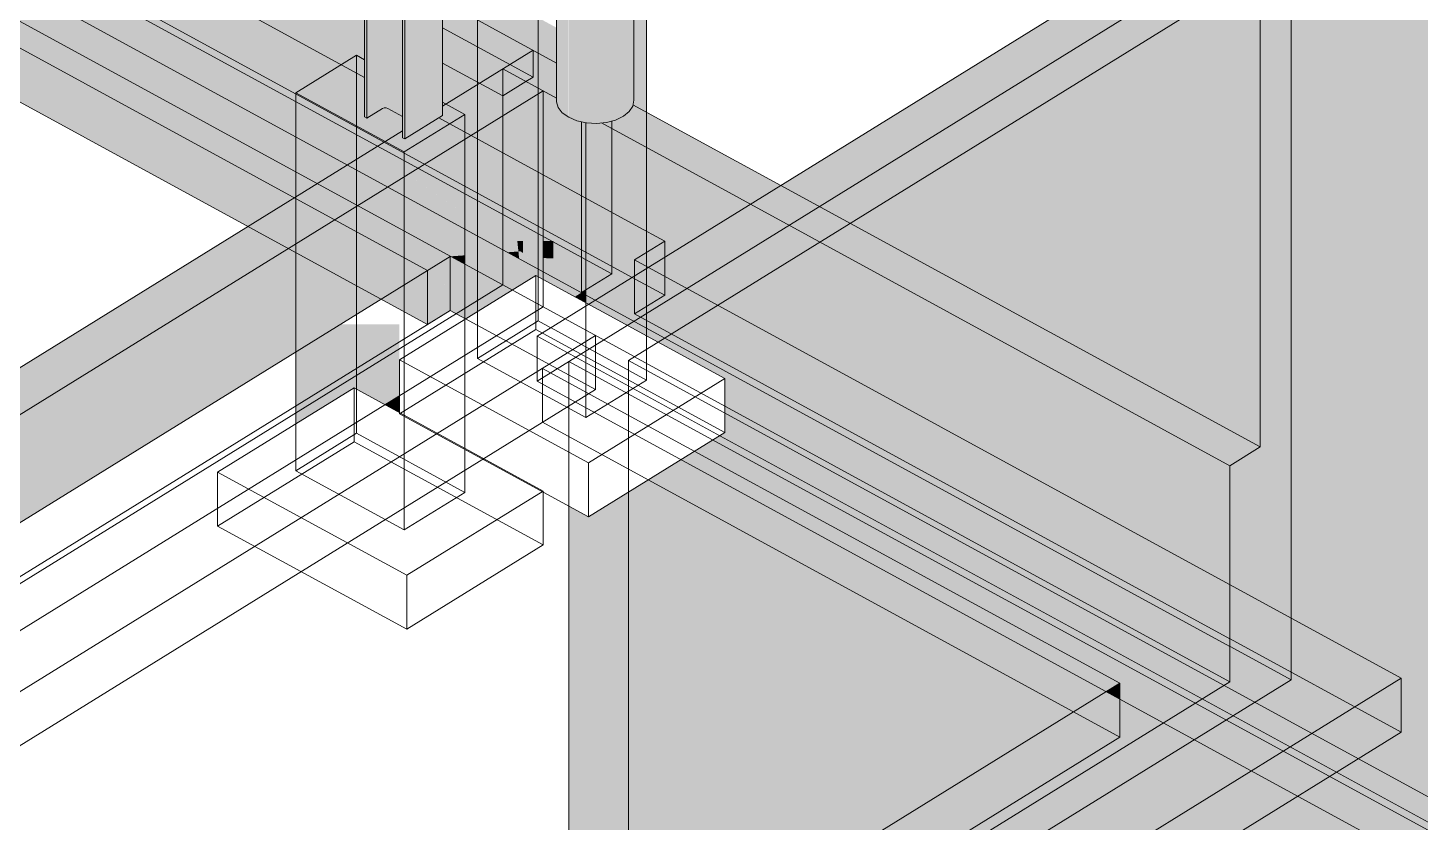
# Model space of a CAD drawing. Header units: inches. Extents: x -6642 to -982, y -7245 to 4230.
# Drawn here: x -2205.4 to -1953.7, y 2882.2 to 3025.9 of the extents above; entities that cross this region are included whole.
import ezdxf

# ---------------------------------------------------------------- set-up
doc = ezdxf.new("R2010")
doc.units = ezdxf.units.IN
doc.header["$MEASUREMENT"] = 0
for name, color, linetype, lineweight in [('A-ROOF', 132, 'Continuous', 9), ('A-WALL', 113, 'Continuous', 9), ('S-COLS', 52, 'Continuous', 9), ('S-FNDN', 32, 'Continuous', 9)]:
    doc.layers.add(name, color=color, linetype=linetype, lineweight=lineweight)

msp = doc.modelspace()

# ---------------------------------------------------------------- hatches: boundary and pattern name
at = {"layer": 'A-ROOF', "transparency": 33554534}
h = msp.add_hatch(color=7, dxfattribs=at)
h.paths.add_polyline_path([(-1925.53, 2872.2), (-1795.84, 2952.44), (-1795.84, 2959.26), (-1780.1, 2969), (-1774.24, 2965.8), (-1648.66, 3043.5), (-1648.66, 3050.32), (-1632.91, 3060.06), (-1627.05, 3056.86), (-1501.47, 3134.56), (-1501.47, 3141.38), (-1485.73, 3151.12), (-1479.87, 3147.92), (-1354.29, 3225.62), (-1354.29, 3232.44), (-1338.54, 3242.18), (-1332.69, 3238.98), (-1207.1, 3316.68), (-1207.1, 3323.5), (-1203.58, 3325.68), (-1394.17, 3429.68), (-1394.17, 3439.44), (-1373.75, 3452.08), (-1373.75, 3535.21), (-1457.28, 3483.53), (-1457.28, 3418.14), (-1434.72, 3405.83), (-1434.72, 3391.18), (-1467.58, 3370.85), (-1479.47, 3377.34), (-1487.68, 3372.26), (-1522.67, 3391.35), (-1522.67, 3406), (-1498.32, 3421.07), (-1498.32, 3458.14), (-1564.07, 3417.46), (-1564.07, 3352.07), (-1541.52, 3339.76), (-1541.52, 3325.11), (-1574.38, 3304.78), (-1600.62, 3319.1), (-1600.62, 3333.75), (-1578.07, 3347.71), (-1578.07, 3408.8), (-1673.6, 3349.69), (-1673.6, 3287.49), (-1648.31, 3273.69), (-1648.31, 3259.04), (-1681.17, 3238.71), (-1728.05, 3264.29), (-1728.05, 3278.94), (-1703.69, 3294.01), (-1703.69, 3331.08), (-1777.66, 3285.31), (-1777.66, 3219.93), (-1755.11, 3207.62), (-1755.11, 3192.97), (-1787.97, 3172.64), (-1814.21, 3186.96), (-1814.21, 3201.61), (-1791.65, 3215.56), (-1791.65, 3276.66), (-1884.45, 3219.24), (-1884.45, 3163.42), (-1865.57, 3153.12), (-1865.57, 3143.55), (-1861.9, 3141.55), (-1861.9, 3126.9), (-1894.76, 3106.57), (-1921, 3120.89), (-1921, 3130.45), (-1933.42, 3137.23), (-1933.42, 3151.88), (-1909.06, 3166.95), (-1909.06, 3204.02), (-1991.25, 3153.17), (-1991.25, 3087.78), (-1968.69, 3075.48), (-1968.69, 3060.83), (-1994.63, 3044.78), (-1993.57, 3044.2), (-1993.57, 3036.07), (-1982.61, 3042.84), (-1977.06, 3039.81), (-1977.06, 2919.12), (-1957.13, 2908.25), (-1957.13, 2898.48), (-1964.89, 2893.68), (-1929.49, 2874.37)], flags=0)
h.paths.add_polyline_path([(-2062.3, 2993.54), (-1993.57, 3036.07), (-2000.56, 3039.88), (-2069.29, 2997.36)], flags=0)
h.paths.add_polyline_path([(-2027.8, 3062.88), (-2027.73, 3069.51), (-2005.24, 3083.42), (-2005.24, 3144.51), (-2085.92, 3094.6), (-2039.86, 3069.47)], flags=0)
h.paths.add_polyline_path([(-1687.6, 3295.13), (-1687.6, 3341.03), (-1689.57, 3339.81), (-1689.57, 3296.2)], flags=0)
h.paths.add_polyline_path([(-1061.17, 3406.97), (-1054.18, 3411.29), (-1224.38, 3504.17), (-1231.37, 3499.85), (-1062.87, 3407.9)], flags=0)
h.paths.add_polyline_path([(-1471.27, 3416.21), (-1471.27, 3474.87), (-1484.2, 3466.88), (-1484.2, 3423.27), (-1475.77, 3418.67)], flags=0)
h.paths.add_polyline_path([(-1291.84, 3440.06), (-1291.84, 3450.7), (-1301.92, 3456.2), (-1311.06, 3450.54), (-1292.42, 3440.37)], flags=0)
h.paths.add_polyline_path([(-1320.15, 3513.27), (-1313.47, 3517.41), (-1320.15, 3521.05), (-1320.15, 3517.94)], flags=0)
h.paths.add_polyline_path([(-1306.27, 3540.71), (-1306.27, 3544.68), (-1302.68, 3546.9), (-1355.68, 3575.82), (-1355.68, 3567.68), (-1309.67, 3542.57)], flags=0)
at = {"layer": 'A-WALL', "transparency": 33554585}
for color, points in [(7, [(-2056.74, 2990.51), (-1977.06, 3039.81), (-1982.61, 3042.84), (-2062.3, 2993.54), (-2057.5, 2990.92)]), (7, [(-1977.06, 2919.12), (-1977.06, 3039.81), (-2056.74, 2990.51), (-1982.61, 2950.06), (-1982.61, 2922.15)]), (7, [(-2096.86, 2852.35), (-2016.4, 2902.13), (-2093.29, 2944.08), (-2096.86, 2941.87), (-2096.86, 2862.18)]), (7, [(-2102.41, 2848.92), (-2096.86, 2852.35), (-2096.86, 2941.87), (-2102.41, 2938.44), (-2102.41, 2862.18)]), (7, [(-1924.1, 2865.34), (-1924.1, 2871.42), (-1964.89, 2893.68), (-1970.11, 2890.45), (-1924.73, 2865.69)]), (254, [(-1929.49, 2861.61), (-1924.1, 2864.95), (-1924.1, 2865.34), (-1970.11, 2890.45), (-1975.84, 2886.9), (-1935.99, 2865.16)])]:
    msp.add_hatch(color=color, dxfattribs=at).paths.add_polyline_path(points, flags=0)
h = msp.add_hatch(color=254, dxfattribs=at)
h.paths.add_polyline_path([(-1924.73, 2751.22), (-1924.1, 2751.61), (-1924.1, 2864.95), (-1929.49, 2861.61), (-1975.84, 2886.9), (-2068.41, 2829.63), (-1929.49, 2753.82)], flags=0)
h.paths.add_polyline_path([(-2107.63, 2845.69), (-2102.41, 2848.92), (-2102.41, 2938.44), (-2104.08, 2937.41), (-2107.63, 2939.35), (-2107.63, 2848.53)], flags=0)
at = {"layer": 'S-COLS'}
for color, points in [(256, [(-2144.15, 3009.51), (-2141.32, 3011.26), (-2141.32, 3197.06), (-2144.15, 3195.31), (-2144.15, 3009.64)]), (256, [(-2141.32, 3011.26), (-2140.83, 3011.38), (-2140.5, 3011.33), (-2140.34, 3011.33), (-2140.34, 3197.08), (-2140.9, 3197.17), (-2141.25, 3197.09), (-2141.32, 3197.06), (-2141.32, 3011.38)]), (256, [(-2137.69, 3009.83), (-2137.69, 3191.78), (-2134.89, 3193.54), (-2134.97, 3194.15), (-2140.34, 3197.06), (-2140.34, 3011.28)]), (256, [(-2144.15, 3009.51), (-2144.15, 3195.31), (-2144.56, 3195.53), (-2144.56, 3009.73), (-2144.39, 3009.64)]), (256, [(-2137.28, 3005.76), (-2130.44, 3010), (-2130.44, 3195.8), (-2137.28, 3191.56), (-2137.28, 3007.46)]), (256, [(-2137.28, 3005.76), (-2137.28, 3191.56), (-2137.69, 3191.78), (-2137.69, 3005.98), (-2137.38, 3005.81)]), (7, [(-2107.65, 3009.67), (-2107.65, 3092.68), (-2108.8, 3093.5), (-2109.55, 3094.46), (-2109.85, 3095.51), (-2109.85, 3012.49), (-2109.55, 3011.45), (-2108.8, 3010.49)]), (7, [(-2102.64, 3008.57), (-2100.83, 3008.74), (-2099.17, 3009.18), (-2097.75, 3009.85), (-2096.69, 3010.71), (-2096.04, 3011.7), (-2095.86, 3012.76), (-2095.86, 3091.83), (-2097.75, 3092.86), (-2099.17, 3092.19), (-2100.83, 3091.76), (-2102.64, 3091.58), (-2104.45, 3091.69), (-2106.16, 3092.06), (-2107.65, 3092.68), (-2107.58, 3009.64), (-2106.16, 3009.05), (-2104.45, 3008.67)])]:
    msp.add_hatch(color=color, dxfattribs=at).paths.add_polyline_path(points, flags=0)
at = {"layer": 'S-FNDN', "transparency": 33554585}
h = msp.add_hatch(color=7, dxfattribs=at)
h.paths.add_polyline_path([(-2124.11, 3022.39), (-2124.11, 3027.27), (-2130.44, 3030.72), (-2130.44, 3025.84), (-2126.62, 3023.75)], flags=0)
h.paths.add_polyline_path([(-2144.56, 3033.54), (-2144.56, 3038.43), (-2280.21, 3112.45), (-2284.4, 3109.85), (-2154.8, 3039.13)], flags=0)
h.paths.add_polyline_path([(-2293.69, 3114.92), (-2289.49, 3117.51), (-2323.06, 3135.83), (-2327.26, 3133.24), (-2317.83, 3128.09)], flags=0)
h.paths.add_polyline_path([(-2336.54, 3138.3), (-2332.34, 3140.9), (-2357.92, 3154.85), (-2357.92, 3149.97), (-2348.33, 3144.74)], flags=0)
h = msp.add_hatch(color=7, dxfattribs=at)
h.paths.add_polyline_path([(-2129.84, 3012.06), (-2124.11, 3015.61), (-2124.11, 3022.39), (-2130.44, 3025.84), (-2130.44, 3012.39)], flags=0)
h.paths.add_polyline_path([(-2148.77, 3019.19), (-2146.02, 3020.89), (-2144.56, 3020.09), (-2144.56, 3033.54), (-2284.4, 3109.85), (-2298.7, 3101.01), (-2151.88, 3020.89)], flags=0)
h.paths.add_polyline_path([(-2307.98, 3106.07), (-2293.69, 3114.92), (-2327.26, 3133.24), (-2341.55, 3124.39), (-2319.56, 3112.39)], flags=0)
h.paths.add_polyline_path([(-2350.84, 3129.46), (-2336.54, 3138.3), (-2357.92, 3149.97), (-2357.92, 3133.32)], flags=0)
at = {"layer": 'S-FNDN', "transparency": 33554534}
h = msp.add_hatch(color=7, dxfattribs=at)
h.paths.add_polyline_path([(-2156.97, 3006.14), (-2156.97, 3014.12), (-2148.77, 3019.19), (-2298.7, 3101.01), (-2313.76, 3091.69), (-2163.83, 3009.87)], flags=0)
h.paths.add_polyline_path([(-2323.04, 3096.75), (-2307.98, 3106.07), (-2341.55, 3124.39), (-2348.33, 3120.2), (-2348.33, 3118.32), (-2355.01, 3114.2), (-2325.54, 3098.12)], flags=0)
h = msp.add_hatch(color=7, dxfattribs=at)
h.paths.add_polyline_path([(-2093.57, 2985.26), (-2090.29, 2987.28), (-2093.57, 2989.07), (-2093.57, 2987.05)], flags=0)
h.paths.add_polyline_path([(-2156.97, 2999.76), (-2156.97, 3006.14), (-2313.76, 3091.69), (-2319.24, 3088.3), (-2163.69, 3003.42)], flags=0)
h.paths.add_polyline_path([(-2328.52, 3093.37), (-2323.04, 3096.75), (-2355.01, 3114.2), (-2360.48, 3110.81), (-2337.23, 3098.12)], flags=0)
h = msp.add_hatch(color=7, dxfattribs=at)
h.paths.add_polyline_path([(-2157.23, 2995.12), (-2156.97, 2995.28), (-2156.97, 2999.76), (-2319.24, 3088.3), (-2323.34, 3085.76), (-2172.45, 3003.42)], flags=0)
h.paths.add_polyline_path([(-2332.63, 3090.82), (-2328.52, 3093.37), (-2360.48, 3110.81), (-2364.59, 3108.27), (-2340.13, 3094.92)], flags=0)
h = msp.add_hatch(color=7, dxfattribs=at)
h.paths.add_polyline_path([(-2165.62, 2989.93), (-2157.23, 2995.12), (-2323.34, 3085.76), (-2331.7, 3080.55), (-2208.88, 3013.53)], flags=0)
h.paths.add_polyline_path([(-2341.02, 3085.64), (-2332.63, 3090.82), (-2364.59, 3108.27), (-2372.98, 3103.08), (-2348.59, 3089.77)], flags=0)
at = {"layer": 'S-FNDN', "transparency": 33554585}
for color, points in [(256, [(-2118.29, 3019.21), (-2114.1, 3021.81), (-2109.85, 3019.49), (-2109.85, 3025.87), (-2124.11, 3033.65), (-2124.11, 3022.39), (-2119.57, 3019.91)]), (256, [(-2093.57, 3010.6), (-2093.57, 3030.53), (-2095.86, 3029.11), (-2095.86, 3012.76), (-2095.92, 3011.89), (-2095.29, 3011.54)]), (256, [(-2118.48, 3002.67), (-2119.57, 3013.53), (-2119.57, 3018.42), (-2124.11, 3015.56), (-2124.11, 3005.74), (-2119.57, 3003.26)]), (256, [(-2115.38, 3016.13), (-2114.1, 3016.92), (-2118.36, 3019.17), (-2119.57, 3018.42), (-2115.93, 3016.43)]), (256, [(-2117.62, 3014.74), (-2115.38, 3016.13), (-2119.57, 3018.42), (-2117.73, 3014.93)]), (256, [(-2112.28, 2999.29), (-2112.28, 3014.44), (-2115.38, 3016.13), (-2117.62, 3014.74), (-2115.93, 3011.54), (-2115.93, 3001.27), (-2113.37, 2999.88)]), (256, [(-2110.45, 2998.29), (-2110.45, 3014.93), (-2114.1, 3016.92), (-2115.38, 3016.13), (-2112.28, 3014.44), (-2112.28, 2999.29)]), (7, [(-2126.43, 3007), (-2126.43, 3010.2), (-2129.84, 3012.06), (-2130.44, 3011.7), (-2130.44, 3010), (-2131.13, 3009.57), (-2129.05, 3008.43)]), (256, [(-2093.57, 2989.07), (-2093.57, 3010.6), (-2096, 3011.93), (-2096.14, 3011.54), (-2096.69, 3010.71), (-2097.75, 3009.85), (-2099.17, 3009.18), (-2099.87, 3008.99), (-2099.87, 2992.51), (-2096.86, 2990.87)]), (7, [(-2074.77, 2993.97), (-2069.29, 2997.36), (-2093.57, 3010.6), (-2093.57, 3004.23), (-2090.29, 3002.44)]), (256, [(-2104.52, 2995.05), (-2104.52, 3008.69), (-2105.35, 3008.87), (-2105.35, 2995.5)]), (256, [(-2099.87, 2992.51), (-2099.87, 3008.99), (-2100.83, 3008.74), (-2102.64, 3008.57), (-2104.52, 3008.67), (-2104.52, 2995.05), (-2102.41, 2993.9)]), (254, [(-2090.29, 2984.36), (-2074.77, 2993.97), (-2093.57, 3004.23), (-2093.57, 2989.07), (-2090.29, 2987.28)]), (7, [(-2067.78, 2990.15), (-2062.3, 2993.54), (-2069.29, 2997.36), (-2074.77, 2993.97), (-2072.77, 2992.88)]), (254, [(-2086.27, 2978.71), (-2067.78, 2990.15), (-2074.77, 2993.97), (-2090.29, 2984.36), (-2090.29, 2980.91), (-2088.9, 2980.15)]), (7, [(-1988.09, 2946.67), (-1982.61, 2950.06), (-2062.3, 2993.54), (-2067.78, 2990.15), (-1988.38, 2946.83)]), (256, [(-2118.71, 2985.26), (-2116.74, 2985.4), (-2116.77, 2985.71), (-2124.11, 2990.69), (-2124.11, 2988.2), (-2119.57, 2985.73)]), (256, [(-2116.77, 2985.71), (-2117.38, 2991.74), (-2121.71, 2989.06), (-2119.09, 2987.28)]), (256, [(-2099.87, 2986.6), (-2093.57, 2987.05), (-2093.57, 2989.07), (-2096.86, 2990.87), (-2096.86, 2987.28), (-2099.87, 2987.28)]), (256, [(-2320.85, 2885.41), (-2158.33, 2985.95), (-2165.62, 2989.93), (-2324.26, 2891.78), (-2320.85, 2889.92), (-2320.85, 2885.43)]), (256, [(-2124.11, 2984.87), (-2118.71, 2985.26), (-2124.11, 2988.2), (-2124.11, 2987.28)]), (254, [(-1988.09, 2925.14), (-1988.09, 2946.67), (-2067.78, 2990.15), (-2086.27, 2978.71), (-1990.18, 2926.28)]), (256, [(-2320.85, 2865.86), (-2156.97, 2967.25), (-2156.97, 2985.21), (-2158.33, 2985.95), (-2320.85, 2885.41), (-2320.85, 2877.21)]), (256, [(-2116.61, 2984.11), (-2116.74, 2985.4), (-2118.71, 2985.26), (-2116.95, 2984.29)]), (256, [(-2116.35, 2985.43), (-2115.93, 2985.46), (-2115.93, 2987.28), (-2116.93, 2987.28), (-2116.77, 2985.71)]), (256, [(-2116.74, 2985.4), (-2116.35, 2985.43), (-2116.77, 2985.71)]), (256, [(-2115.93, 2985.14), (-2115.93, 2985.46), (-2116.35, 2985.43)]), (256, [(-2115.93, 2985.46), (-2112.28, 2985.72), (-2112.28, 2987.28), (-2115.93, 2987.28)]), (256, [(-2112.28, 2984.21), (-2112.28, 2985.72), (-2115.93, 2985.46), (-2115.93, 2985.14), (-2114.62, 2984.25), (-2113.37, 2984.23)]), (256, [(-2112.28, 2985.72), (-2110.45, 2985.85), (-2110.45, 2987.28), (-2112.28, 2987.28)]), (256, [(-2110.45, 2984.17), (-2110.45, 2985.85), (-2112.28, 2985.72), (-2112.28, 2984.21)]), (256, [(-2105.35, 2977.97), (-2105.35, 2986.21), (-2110.45, 2985.85), (-2110.45, 2980.75), (-2107.63, 2979.21)]), (256, [(-2104.52, 2978.48), (-2099.87, 2981.35), (-2099.87, 2986.6), (-2102.41, 2986.42), (-2102.41, 2984.52), (-2104.52, 2984.52), (-2104.52, 2980.15)]), (256, [(-2099.87, 2981.35), (-2095.76, 2983.9), (-2093.57, 2982.7), (-2093.57, 2987.05), (-2099.87, 2986.6), (-2099.87, 2983.9)]), (256, [(-2156.97, 2967.25), (-2141.54, 2976.79), (-2156.97, 2985.21), (-2156.97, 2980.15)]), (256, [(-2117.88, 2978.42), (-2116.14, 2979.5), (-2116.61, 2984.11), (-2118.71, 2985.26), (-2124.11, 2984.87), (-2124.11, 2981.83), (-2119.57, 2979.35)]), (256, [(-2116.14, 2979.5), (-2115.93, 2979.63), (-2115.93, 2983.74), (-2116.61, 2984.11), (-2116.21, 2980.15)]), (256, [(-2112.28, 2981.75), (-2112.28, 2984.21), (-2115.93, 2984.27), (-2115.93, 2983.74), (-2113.37, 2982.34)]), (256, [(-2104.05, 2975.85), (-2097.97, 2979.61), (-2095.76, 2983.9), (-2104.52, 2978.48), (-2104.52, 2976.11)]), (256, [(-2097.97, 2979.61), (-2093.57, 2982.34), (-2093.57, 2982.7), (-2095.76, 2983.9), (-2097.69, 2980.15)]), (256, [(-2119.47, 2977.44), (-2117.88, 2978.42), (-2124.11, 2981.83), (-2124.11, 2978.98), (-2119.57, 2977.48)]), (256, [(-2106.55, 2977.22), (-2105.35, 2977.97), (-2110.45, 2980.75), (-2111.66, 2980.01), (-2107.63, 2977.81)]), (256, [(-2098.16, 2972.64), (-2093.57, 2975.49), (-2093.57, 2982.34), (-2097.97, 2979.61), (-2100.81, 2974.09)]), (256, [(-2124.11, 2974.57), (-2119.57, 2977.48), (-2124.11, 2978.98), (-2124.11, 2974.58)]), (256, [(-2104.52, 2976.11), (-2104.52, 2978.48), (-2106.55, 2977.22), (-2105.35, 2976.56)]), (256, [(-2100.81, 2974.09), (-2097.97, 2979.61), (-2104.05, 2975.85), (-2100.89, 2974.13)]), (256, [(-2097.06, 2972.04), (-2093.57, 2974.2), (-2093.57, 2975.49), (-2098.16, 2972.64)]), (256, [(-2093.57, 2970.13), (-2093.57, 2974.2), (-2097.06, 2972.04), (-2093.69, 2970.2)]), (256, [(-2156.97, 2954.24), (-2146.46, 2960.74), (-2140.87, 2957.69), (-2138.25, 2959.31), (-2138.25, 2972.21), (-2148.94, 2972.21), (-2156.97, 2967.25), (-2156.97, 2954.51)]), (256, [(-2138.25, 2956.26), (-2138.25, 2959.31), (-2140.87, 2957.69)]), (7, [(-1982.61, 2922.15), (-1982.61, 2950.06), (-1988.09, 2946.67), (-1988.09, 2925.14), (-1983.37, 2922.57)])]:
    msp.add_hatch(color=color, dxfattribs=at).paths.add_polyline_path(points, flags=0)
h = msp.add_hatch(color=7, dxfattribs=at)
h.paths.add_polyline_path([(-2124.11, 3005.74), (-2124.16, 3015.58), (-2129.84, 3012.06), (-2126.43, 3010.2), (-2126.43, 3007), (-2125.3, 3006.39)], flags=0)
h.paths.add_polyline_path([(-2130.44, 3011.7), (-2129.84, 3012.06), (-2130.44, 3012.39)], flags=0)
h.paths.add_polyline_path([(-2144.56, 3016.9), (-2144.56, 3020.09), (-2146.02, 3020.89), (-2148.77, 3019.19), (-2144.6, 3016.92)], flags=0)
h = msp.add_hatch(color=256, dxfattribs=at)
h.paths.add_polyline_path([(-2118.29, 3019.21), (-2124.11, 3022.39), (-2124.11, 3015.61), (-2118.36, 3019.17)], flags=0)
h.paths.add_polyline_path([(-2105.35, 2995.5), (-2105.35, 3008.87), (-2106.16, 3009.05), (-2107.65, 3009.67), (-2108.8, 3010.49), (-2109.58, 3011.54), (-2109.85, 3012.49), (-2109.85, 3019.49), (-2114.1, 3021.81), (-2118.29, 3019.21), (-2110.45, 3014.93), (-2110.45, 2998.29)], flags=0)
at = {"layer": 'S-FNDN', "transparency": 33554534}
h = msp.add_hatch(color=7, dxfattribs=at)
h.paths.add_polyline_path([(-2147.65, 3001.05), (-2137.69, 3007.21), (-2137.69, 3009.83), (-2140.66, 3011.38), (-2141.17, 3011.32), (-2141.32, 3011.26), (-2144.15, 3009.51), (-2144.56, 3009.73), (-2144.6, 3016.92), (-2148.77, 3019.19), (-2156.97, 3014.12), (-2156.97, 3006.14), (-2152, 3003.42)], flags=0)
h.paths.add_polyline_path([(-2126.43, 3005.69), (-2125.3, 3006.39), (-2126.43, 3007), (-2126.43, 3006.23)], flags=0)
at = {"layer": 'S-FNDN', "transparency": 33554585}
h = msp.add_hatch(color=256, dxfattribs=at)
h.paths.add_polyline_path([(-2119.57, 3013.53), (-2117.62, 3014.74), (-2119.57, 3018.42), (-2119.57, 3014.44)], flags=0)
h.paths.add_polyline_path([(-2115.93, 3001.27), (-2115.93, 3011.54), (-2119.57, 3013.53), (-2118.48, 3002.67)], flags=0)
h = msp.add_hatch(color=256, dxfattribs=at)
h.paths.add_polyline_path([(-2110.45, 2980.75), (-2110.45, 2984.17), (-2112.28, 2984.21), (-2112.28, 2981.75), (-2110.83, 2980.95)], flags=0)
h.paths.add_polyline_path([(-2115.93, 3011.54), (-2117.62, 3014.74), (-2119.57, 3013.53), (-2116.48, 3011.84)], flags=0)
at = {"layer": 'S-FNDN', "transparency": 33554534}
for color, points in [(7, [(-2140.36, 2997.07), (-2126.43, 3005.69), (-2126.43, 3007), (-2131.13, 3009.57), (-2137.28, 3005.76), (-2137.69, 3005.98), (-2137.69, 3007.21), (-2147.65, 3001.05), (-2141.31, 2997.59)]), (7, [(-2124.11, 2990.69), (-2124.11, 3005.74), (-2125.3, 3006.39), (-2126.43, 3005.69), (-2126.43, 2992.26)]), (7, [(-2146.97, 2994.3), (-2145.39, 2995.22), (-2144.4, 2994.57), (-2140.36, 2997.07), (-2147.65, 3001.05), (-2153.12, 2997.66)]), (7, [(-2115.93, 2987.28), (-2115.93, 3001.27), (-2118.48, 3002.67), (-2116.93, 2987.28)]), (7, [(-2115.93, 2987.28), (-2112.28, 2987.28), (-2112.28, 2999.29), (-2115.93, 3001.27)]), (7, [(-2156.97, 2995.28), (-2153.12, 2997.66), (-2156.97, 2999.76), (-2156.97, 2999.21)]), (7, [(-2126.43, 2989.47), (-2126.43, 2992.26), (-2136.78, 2999.28), (-2140.36, 2997.07), (-2129.05, 2990.9)]), (7, [(-2110.45, 2987.28), (-2110.45, 2998.29), (-2112.28, 2999.29), (-2112.28, 2987.28)]), (7, [(-2110.45, 2985.85), (-2105.35, 2986.21), (-2105.35, 2995.5), (-2110.45, 2998.29), (-2110.45, 2987.28)]), (7, [(-2133.16, 2981.98), (-2129.05, 2984.52), (-2146.97, 2994.3), (-2147.29, 2994.12), (-2153.54, 2997.4), (-2156.97, 2995.28), (-2156.97, 2994.98), (-2137.38, 2984.28)]), (7, [(-2147.29, 2994.12), (-2146.97, 2994.3), (-2153.12, 2997.66), (-2153.54, 2997.4)]), (7, [(-2129.05, 2984.52), (-2126.43, 2984.71), (-2126.43, 2989.47), (-2140.36, 2997.07), (-2144.4, 2994.57), (-2145.39, 2995.22), (-2146.97, 2994.3), (-2133.16, 2986.76)]), (7, [(-2105.35, 2986.21), (-2099.87, 2986.6), (-2099.87, 2992.51), (-2105.35, 2995.5), (-2105.35, 2987.28)]), (7, [(-2156.97, 2985.21), (-2156.97, 2994.98), (-2157.23, 2995.12), (-2165.62, 2989.93), (-2158.33, 2985.95)]), (7, [(-2156.97, 2994.98), (-2156.97, 2995.28), (-2157.23, 2995.12)]), (7, [(-2141.54, 2976.79), (-2133.16, 2981.98), (-2156.97, 2994.98), (-2156.97, 2985.21), (-2142.59, 2977.36)]), (7, [(-2124.11, 2981.83), (-2124.11, 2988.2), (-2126.43, 2989.47), (-2126.43, 2983.09), (-2124.39, 2981.98)]), (254, [(-2093.26, 2982.53), (-2090.29, 2984.36), (-2090.29, 2987.28), (-2093.57, 2985.26), (-2093.57, 2982.7)]), (7, [(-2129.05, 2978.48), (-2129.05, 2984.52), (-2133.16, 2981.98), (-2131.01, 2980.15)]), (7, [(-2126.43, 2983.09), (-2126.43, 2984.71), (-2129.05, 2984.52), (-2127.9, 2983.9)]), (7, [(-2126.43, 2979.75), (-2126.43, 2983.09), (-2129.05, 2984.52), (-2129.05, 2980.62), (-2127.63, 2980.15)]), (7, [(-2124.11, 2978.98), (-2124.11, 2981.83), (-2126.43, 2983.09), (-2126.43, 2979.75)]), (7, [(-2133.16, 2972.21), (-2133.16, 2981.98), (-2141.54, 2976.79), (-2137.38, 2974.52)]), (7, [(-2133.16, 2972.21), (-2129.05, 2974.75), (-2129.05, 2978.48), (-2133.16, 2981.98), (-2133.16, 2974.58)]), (7, [(-2126.43, 2976.24), (-2126.43, 2979.75), (-2129.05, 2980.62), (-2129.05, 2978.48), (-2127.74, 2977.36)]), (254, [(-2093.57, 2975.49), (-2090.29, 2977.52), (-2090.29, 2980.91), (-2093.26, 2982.53), (-2093.57, 2982.34), (-2093.57, 2977.52)]), (7, [(-2126.43, 2973.32), (-2126.43, 2976.24), (-2129.05, 2978.48), (-2129.05, 2974.75), (-2128.72, 2974.58)]), (7, [(-2126.26, 2973.24), (-2124.11, 2974.58), (-2124.11, 2978.98), (-2126.43, 2979.75), (-2126.43, 2973.32)]), (254, [(-2008.02, 2907.32), (-2004.74, 2909.35), (-2081.62, 2951.3), (-2084.9, 2949.27), (-2008.54, 2907.6)]), (7, [(-2016.4, 2902.13), (-2010.47, 2905.8), (-2087.36, 2947.75), (-2093.29, 2944.08), (-2025.91, 2907.32)]), (254, [(-1973.28, 2898.26), (-1957.13, 2908.25), (-1977.06, 2919.12), (-1977.06, 2907.96), (-1983.62, 2903.9), (-1977.06, 2900.32)]), (7, [(-1991.13, 2908), (-1990.04, 2908.67), (-1998.43, 2913.25), (-1999.52, 2912.58), (-1991.58, 2908.25)]), (7, [(-2002.08, 2901.22), (-1996.35, 2904.77), (-2004.74, 2909.35), (-2008.02, 2907.32), (-2008.02, 2904.46)]), (7, [(-1964.89, 2893.68), (-1957.13, 2898.48), (-1957.13, 2908.25), (-1973.28, 2898.26)]), (7, [(-2008.02, 2904.46), (-2008.02, 2907.32), (-2010.47, 2905.8), (-2009.79, 2905.43)]), (7, [(-2008.02, 2897.55), (-2002.08, 2901.22), (-2008.02, 2904.46)]), (254, [(-1994.57, 2897.12), (-1988.84, 2900.67), (-1996.35, 2904.77), (-2002.08, 2901.22), (-1995.36, 2897.55)]), (254, [(-2087.14, 2839.85), (-1994.57, 2897.12), (-2002.08, 2901.22), (-2008.02, 2897.55), (-2016.4, 2902.13), (-2096.86, 2852.35), (-2096.86, 2845.15)]), (7, [(-2068.41, 2829.63), (-1975.84, 2886.9), (-1984.23, 2891.48), (-2076.8, 2834.21), (-2075.1, 2833.28)])]:
    msp.add_hatch(color=color, dxfattribs=at).paths.add_polyline_path(points, flags=0)
h = msp.add_hatch(color=7, dxfattribs=at)
h.paths.add_polyline_path([(-2096.86, 2987.28), (-2096.86, 2990.87), (-2099.87, 2992.51), (-2099.87, 2987.28)], flags=0)
h.paths.add_polyline_path([(-2153.12, 2997.66), (-2147.65, 3001.05), (-2156.97, 3006.14), (-2156.97, 2999.76), (-2155.04, 2998.7)], flags=0)
h = msp.add_hatch(color=7, dxfattribs=at)
h.paths.add_polyline_path([(-2121.71, 2989.06), (-2117.38, 2991.74), (-2118.48, 3002.67), (-2124.11, 3005.74), (-2124.11, 2990.69)], flags=0)
h.paths.add_polyline_path([(-2126.43, 2992.26), (-2126.43, 3005.69), (-2136.78, 2999.28), (-2129.05, 2994.04)], flags=0)
h = msp.add_hatch(color=7, dxfattribs=at)
h.paths.add_polyline_path([(-2104.52, 2984.52), (-2102.41, 2984.52), (-2102.41, 2986.42), (-2105.35, 2986.21), (-2105.35, 2984.52)], flags=0)
h.paths.add_polyline_path([(-2124.11, 2988.2), (-2124.11, 2990.69), (-2126.43, 2992.26), (-2126.43, 2989.47)], flags=0)
at = {"layer": 'S-FNDN', "transparency": 33554585}
h = msp.add_hatch(color=256, dxfattribs=at)
h.paths.add_polyline_path([(-2115.93, 2983.74), (-2115.93, 2984.27), (-2114.62, 2984.25), (-2116.35, 2985.43), (-2116.74, 2985.4), (-2116.61, 2984.11), (-2116.22, 2983.9)], flags=0)
h.paths.add_polyline_path([(-2115.93, 2979.63), (-2113.6, 2981.07), (-2112.28, 2980.35), (-2112.28, 2981.75), (-2115.93, 2983.74), (-2115.93, 2980.15)], flags=0)
h = msp.add_hatch(color=256, dxfattribs=at)
h.paths.add_polyline_path([(-2105.35, 2977.97), (-2104.52, 2978.48), (-2104.52, 2984.52), (-2105.35, 2984.52), (-2105.35, 2980.15)], flags=0)
h.paths.add_polyline_path([(-2111.66, 2980.01), (-2110.45, 2980.75), (-2112.28, 2981.75), (-2112.28, 2980.35), (-2111.92, 2980.15)], flags=0)
at = {"layer": 'S-FNDN', "transparency": 33554534}
h = msp.add_hatch(color=254, dxfattribs=at)
h.paths.add_polyline_path([(-2090.29, 2980.91), (-2090.29, 2984.36), (-2093.26, 2982.53), (-2090.58, 2981.07)], flags=0)
h.paths.add_polyline_path([(-2093.57, 2982.34), (-2093.26, 2982.53), (-2093.57, 2982.7)], flags=0)
h = msp.add_hatch(color=254, dxfattribs=at)
h.paths.add_polyline_path([(-1999.52, 2912.58), (-1998.43, 2913.25), (-2079.43, 2957.45), (-2079.43, 2956.18), (-2001.86, 2913.86)], flags=0)
h.paths.add_polyline_path([(-2093.57, 2974.2), (-2086.27, 2978.71), (-2090.29, 2980.91), (-2090.29, 2977.52), (-2093.57, 2975.49)], flags=0)
h = msp.add_hatch(color=254, dxfattribs=at)
h.paths.add_polyline_path([(-2004.74, 2909.35), (-1999.52, 2912.58), (-2079.43, 2956.18), (-2079.43, 2952.65), (-2081.62, 2951.3), (-2005.64, 2909.84)], flags=0)
h.paths.add_polyline_path([(-1998.43, 2913.25), (-1983.37, 2922.57), (-2086.27, 2978.71), (-2093.57, 2974.13), (-2093.57, 2970.13), (-2079.43, 2962.42), (-2079.43, 2957.45), (-2008.02, 2918.48)], flags=0)
h = msp.add_hatch(color=7, dxfattribs=at)
h.paths.add_polyline_path([(-2010.47, 2905.8), (-2008.02, 2907.32), (-2084.9, 2949.27), (-2087.36, 2947.75), (-2013.25, 2907.32)], flags=0)
h.paths.add_polyline_path([(-2008.02, 2897.55), (-2008.02, 2904.46), (-2010.47, 2905.8), (-2016.4, 2902.13), (-2014.09, 2900.86)], flags=0)
h = msp.add_hatch(color=7, dxfattribs=at)
h.paths.add_polyline_path([(-1996.35, 2904.77), (-1991.13, 2908), (-1999.52, 2912.58), (-2004.74, 2909.35), (-2001.02, 2907.32)], flags=0)
h.paths.add_polyline_path([(-1990.04, 2908.67), (-1983.37, 2912.8), (-1983.37, 2922.57), (-1998.43, 2913.25), (-1990.51, 2908.93)], flags=0)
h = msp.add_hatch(color=254, dxfattribs=at)
h.paths.add_polyline_path([(-1988.84, 2900.67), (-1983.62, 2903.9), (-1991.13, 2908), (-1996.35, 2904.77), (-1990.51, 2901.58)], flags=0)
h.paths.add_polyline_path([(-1988.09, 2907.6), (-1982.61, 2910.99), (-1982.61, 2922.15), (-1983.37, 2922.57), (-1983.37, 2912.8), (-1990.04, 2908.67), (-1988.23, 2907.68)], flags=0)
h = msp.add_hatch(color=254, dxfattribs=at)
h.paths.add_polyline_path([(-1983.62, 2903.9), (-1977.06, 2907.96), (-1977.06, 2919.12), (-1982.61, 2922.15), (-1982.61, 2910.99), (-1988.09, 2907.6), (-1990.04, 2908.67), (-1991.13, 2908), (-1988.09, 2906.34)], flags=0)
h.paths.add_polyline_path([(-1984.23, 2891.48), (-1973.28, 2898.26), (-1983.62, 2903.9), (-1994.57, 2897.12), (-1990.51, 2894.91)], flags=0)
h = msp.add_hatch(color=7, dxfattribs=at)
h.paths.add_polyline_path([(-2076.8, 2824.44), (-2068.41, 2829.63), (-2076.8, 2834.21), (-2076.8, 2833.28)], flags=0)
h.paths.add_polyline_path([(-1975.84, 2886.9), (-1964.89, 2893.68), (-1973.28, 2898.26), (-1984.23, 2891.48), (-1977.06, 2887.57)], flags=0)
h = msp.add_hatch(color=254, dxfattribs=at)
h.paths.add_polyline_path([(-2076.8, 2834.21), (-1984.23, 2891.48), (-1994.57, 2897.12), (-2087.14, 2839.85)], flags=0)
h.paths.add_polyline_path([(-2102.41, 2848.18), (-2102.41, 2848.92), (-2103.04, 2848.53)], flags=0)

# ---------------------------------------------------------------- linework, layer by layer
at = {"layer": 'A-ROOF'}
for p, q in [((-2113.37, 2970.09), (-1993.57, 3044.2)), ((-1993.57, 3036.07), (-2113.37, 2961.95)), ((-2113.37, 2970.09), (-2113.37, 2961.95)), ((-1929.49, 2869.75), (-2113.37, 2970.09)), ((-2113.37, 2961.95), (-1929.49, 2861.61))]:
    msp.add_line(p, q, dxfattribs=at)
at = {"layer": 'A-WALL'}
for p, q in [((-1982.61, 3042.84), (-1982.61, 2950.06)), ((-2096.86, 2965.69), (-1977.06, 3039.81)), ((-1977.06, 2907.96), (-1977.06, 3039.81)), ((-1923.76, 2865.16), (-2107.63, 2965.49)), ((-2107.63, 2965.49), (-2107.63, 2833.64)), ((-2096.86, 2965.69), (-1924.1, 2871.42)), ((-2096.86, 2965.69), (-2096.86, 2833.84)), ((-1982.61, 2910.99), (-1977.06, 2907.96)), ((-1988.09, 2907.6), (-2107.63, 2833.64)), ((-2096.86, 2833.84), (-1977.06, 2907.96))]:
    msp.add_line(p, q, dxfattribs=at)
at = {"layer": 'S-COLS'}
for p, q in [((-2144.56, 3009.73), (-2144.56, 3195.53)), ((-2144.15, 3009.51), (-2144.15, 3195.31)), ((-2130.44, 3010), (-2130.44, 3195.8)), ((-2137.69, 3005.98), (-2137.69, 3191.78)), ((-2137.28, 3005.76), (-2137.28, 3191.56)), ((-2109.86, 3095.65), (-2109.86, 3012.63)), ((-2095.86, 3012.63), (-2095.86, 3091.83)), ((-2141.32, 3011.26), (-2144.15, 3009.51)), ((-2137.69, 3009.83), (-2140.34, 3011.28)), ((-2144.15, 3009.51), (-2144.56, 3009.73)), ((-2130.44, 3010), (-2137.28, 3005.76)), ((-2137.28, 3005.76), (-2137.69, 3005.98))]:
    msp.add_line(p, q, dxfattribs=at)
for points in [[(-2140.34, 3011.28, 0), (-2140.66, 3011.38, 0), (-2141.01, 3011.37, 0), (-2141.32, 3011.26, 0)], [(-2107.65, 3009.67, 0), (-2108.8, 3010.49, 0), (-2109.55, 3011.45, 0), (-2109.85, 3012.49, 0), (-2109.86, 3012.63, 0)], [(-2095.86, 3012.76, 0), (-2096.04, 3011.7, 0), (-2096.69, 3010.71, 0), (-2097.75, 3009.85, 0), (-2099.17, 3009.18, 0), (-2100.83, 3008.74, 0), (-2102.64, 3008.57, 0), (-2104.45, 3008.67, 0), (-2106.16, 3009.05, 0), (-2107.65, 3009.67, 0)]]:
    msp.add_polyline3d(points, dxfattribs=at)
at = {"layer": 'S-FNDN'}
for p, q in [((-2144.56, 3016.9), (-2298.7, 3101.01)), ((-2099.87, 2981.35), (-2308.28, 3095.08)), ((-2307.09, 3095.82), (-2096.17, 2980.73)), ((-2102.84, 2976.6), (-2313.76, 3091.69)), ((-2319.24, 3088.3), (-2095.83, 2966.39)), ((-2323.34, 3085.76), (-2133.16, 2981.98)), ((-2331.73, 3080.57), (-2133.16, 2972.21)), ((-2124.11, 3034.44), (-2124.11, 3015.61)), ((-2130.44, 3030.72), (-2109.85, 3019.49)), ((-2113.16, 3021.29), (-2113.16, 3028.68)), ((-2093.57, 3030.53), (-2093.57, 3009.64)), ((-2130.44, 3025.84), (-2114.1, 3016.92)), ((-2156.97, 3014.12), (-2146.02, 3020.89)), ((-2146.02, 2952.53), (-2146.02, 3020.89)), ((-2146.02, 3020.89), (-2144.56, 3020.09)), ((-2130.44, 3011.7), (-2114.1, 3021.81)), ((-2114.1, 3016.92), (-2114.1, 3021.81)), ((-2113.16, 3014.93), (-2113.16, 3021.25)), ((-2119.57, 3013.53), (-2130.44, 3019.46)), ((-2109.85, 3013.11), (-2119.57, 3018.42)), ((-2119.57, 3018.42), (-2119.57, 2979.35)), ((-2119.57, 3013.53), (-2115.38, 3016.13)), ((-2115.37, 3016.13), (-2114.1, 3016.92)), ((-2112.28, 3014.44), (-2334.09, 2877.21)), ((-2137.38, 3003.42), (-2156.97, 3014.12)), ((-2156.97, 3014.12), (-2156.97, 2945.75)), ((-2124.11, 3015.56), (-2124.11, 2966.08)), ((-2113.16, 3013.93), (-2113.16, 3014.92)), ((-2113.16, 2972.86), (-2113.16, 3013.9)), ((-2112.28, 2975.37), (-2112.28, 3014.44)), ((-2130.44, 3012.39), (-2126.43, 3010.2)), ((-2096.04, 3011.95), (-1982.61, 2950.06)), ((-2137.38, 3003.42), (-2126.43, 3010.2)), ((-2095.62, 2990.19), (-2131.13, 3009.57)), ((-2126.43, 3010.2), (-2126.43, 2941.83)), ((-2105.35, 2977.97), (-2105.35, 3008.87)), ((-2104.52, 2967.42), (-2104.52, 3008.69)), ((-1988.09, 2946.67), (-2101.69, 3008.66)), ((-2099.87, 3008.99), (-2099.87, 3007.71)), ((-2093.57, 3009.61), (-2093.57, 3004.28)), ((-2324.86, 2891.41), (-2137.69, 3007.21)), ((-2099.87, 3007.67), (-2099.87, 2981.35)), ((-2137.38, 2935.06), (-2137.38, 3003.42)), ((-2093.57, 3004.23), (-2093.57, 2975.49)), ((-2090.29, 2987.28), (-2095.62, 2990.19)), ((-2090.29, 2987.28), (-2095.76, 2983.9)), ((-2090.29, 2977.52), (-2090.29, 2987.28)), ((-2335.11, 2857.04), (-2129.05, 2984.52)), ((-2129.05, 2974.75), (-2129.05, 2984.52)), ((-2095.76, 2974.13), (-2095.76, 2983.9)), ((-1957.13, 2908.25), (-2095.76, 2983.9)), ((-2138.25, 2965.82), (-2113.6, 2981.07)), ((-2133.16, 2972.21), (-2133.16, 2981.98)), ((-2113.6, 2981.07), (-2113.6, 2971.3)), ((-2079.43, 2962.42), (-2113.6, 2981.07)), ((-2099.87, 2981.35), (-2105.35, 2977.97)), ((-2096.17, 2980.73), (-2090.29, 2977.52)), ((-2119.57, 2979.35), (-2334.53, 2846.36)), ((-2334.09, 2838.15), (-2112.28, 2975.37)), ((-1988.09, 2913.98), (-2102.84, 2976.6)), ((-2095.76, 2974.13), (-2090.29, 2977.52)), ((-2093.57, 2975.49), (-2093.57, 2962.16)), ((-2334.53, 2847.63), (-2129.05, 2974.75)), ((-2129.05, 2974.75), (-2133.16, 2972.21)), ((-2102.81, 2960.44), (-2129.05, 2974.75)), ((-2124.11, 2966.08), (-2113.16, 2972.86)), ((-2110.89, 2971.62), (-2113.16, 2972.86)), ((-1988.09, 2915.37), (-2095.76, 2974.13)), ((-2113.6, 2971.3), (-2138.25, 2956.05)), ((-2113.6, 2971.3), (-2079.43, 2952.65)), ((-2093.57, 2962.16), (-2110.83, 2971.58)), ((-2102.81, 2970.2), (-2333.51, 2827.47)), ((-2102.81, 2970.2), (-2102.81, 2960.44)), ((-2138.25, 2956.05), (-2138.25, 2965.82)), ((-2138.25, 2965.82), (-2104.08, 2947.17)), ((-2124.11, 2966.08), (-2104.52, 2955.39)), ((-2104.52, 2955.39), (-2104.52, 2967.4)), ((-2095.77, 2966.36), (-1988.09, 2907.6)), ((-2112.39, 2964.27), (-2008.02, 2907.32)), ((-2112.39, 2964.27), (-2112.39, 2954.51)), ((-2333.51, 2817.7), (-2102.81, 2960.44)), ((-2171.11, 2945.49), (-2146.46, 2960.74)), ((-2146.46, 2960.74), (-2146.46, 2950.97)), ((-2112.29, 2942.09), (-2146.46, 2960.74)), ((-2093.57, 2962.16), (-2104.52, 2955.39)), ((-2079.43, 2962.42), (-2104.08, 2947.17)), ((-2079.43, 2952.65), (-2079.43, 2962.42)), ((-2138.25, 2956.05), (-2104.08, 2937.41)), ((-2008.02, 2897.55), (-2112.39, 2954.51)), ((-2104.08, 2937.41), (-2079.43, 2952.65)), ((-2146.46, 2950.97), (-2171.11, 2935.72)), ((-2156.97, 2945.75), (-2146.02, 2952.53)), ((-2146.46, 2950.97), (-2112.29, 2932.33)), ((-2126.43, 2941.83), (-2146.02, 2952.53)), ((-1988.09, 2946.67), (-1982.61, 2950.06)), ((-2171.11, 2935.72), (-2171.11, 2945.49)), ((-2171.11, 2945.49), (-2136.94, 2926.84)), ((-2156.97, 2945.75), (-2137.38, 2935.06)), ((-2104.08, 2947.17), (-2104.08, 2937.41)), ((-1988.09, 2907.6), (-1988.09, 2946.67)), ((-2126.43, 2941.83), (-2137.38, 2935.06)), ((-2112.29, 2942.09), (-2136.94, 2926.84)), ((-2112.29, 2932.33), (-2112.29, 2942.09)), ((-2171.11, 2935.72), (-2136.94, 2917.08)), ((-2136.94, 2917.08), (-2112.29, 2932.33)), ((-2136.94, 2926.84), (-2136.94, 2917.08)), ((-1988.04, 2915.35), (-1957.13, 2898.48)), ((-1982.61, 2910.99), (-1988.05, 2913.96)), ((-2076.8, 2834.21), (-1957.13, 2908.25)), ((-1957.13, 2898.48), (-1957.13, 2908.25)), ((-2008.02, 2907.32), (-2127.69, 2833.28)), ((-2008.02, 2897.55), (-2008.02, 2907.32)), ((-2127.69, 2823.51), (-2008.02, 2897.55)), ((-2076.8, 2824.44), (-1957.13, 2898.48))]:
    msp.add_line(p, q, dxfattribs=at)

doc.saveas('drawing.dxf')
